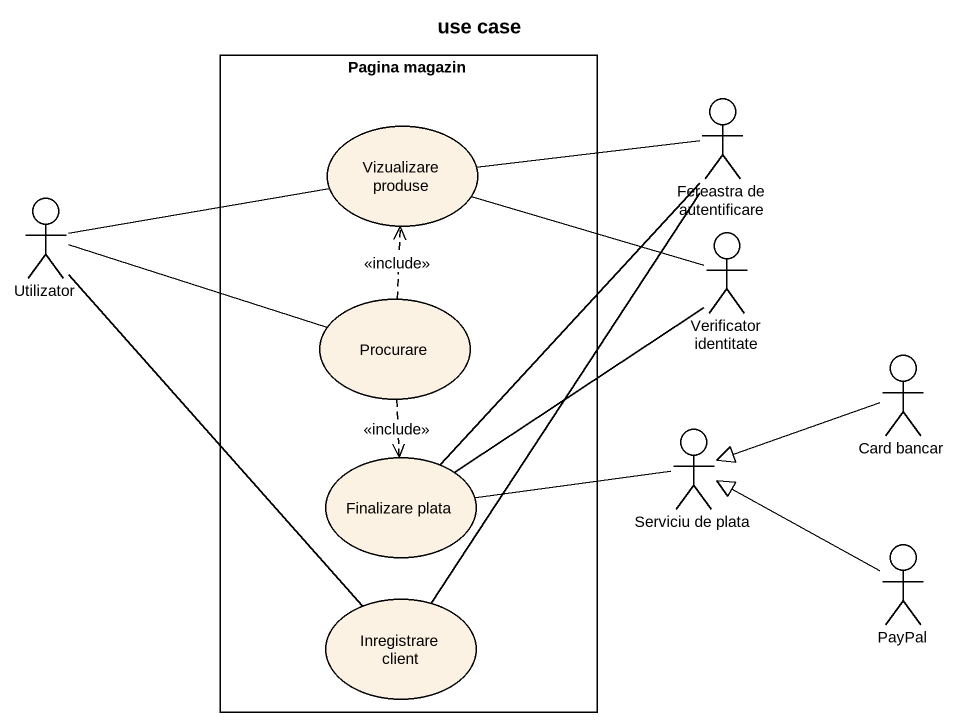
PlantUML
@startuml
title use case
rectangle "Pagina magazin" as Pagina_magazin {
  usecase "Vizualizare produse" as Vizualizare_produse
  usecase Procurare
  usecase "Finalizare plata" as Finalizare_plata
  usecase "Inregistrare client" as Inregistrare_client
}
actor "Fereastra de autentificare" as Fereastra_de_autentificare
actor Utilizator
actor "Verificator identitate" as Verificator_identitate
actor "Card bancar" as Card_bancar
actor "Serviciu de plata" as Serviciu_de_plata
actor PayPal
Vizualizare_produse -right- Fereastra_de_autentificare
Utilizator -right- Vizualizare_produse
Utilizator -right- Procurare
Utilizator -- Inregistrare_client
Verificator_identitate -left- Vizualizare_produse
Procurare .up.> Vizualizare_produse : <<include>>
Procurare ..> Finalizare_plata : <<include>>
Card_bancar -left-|> Serviciu_de_plata
Finalizare_plata -up- Fereastra_de_autentificare
Finalizare_plata -up- Verificator_identitate
Serviciu_de_plata -left- Finalizare_plata
PayPal -left-|> Serviciu_de_plata
Inregistrare_client -up- Fereastra_de_autentificare
@enduml
